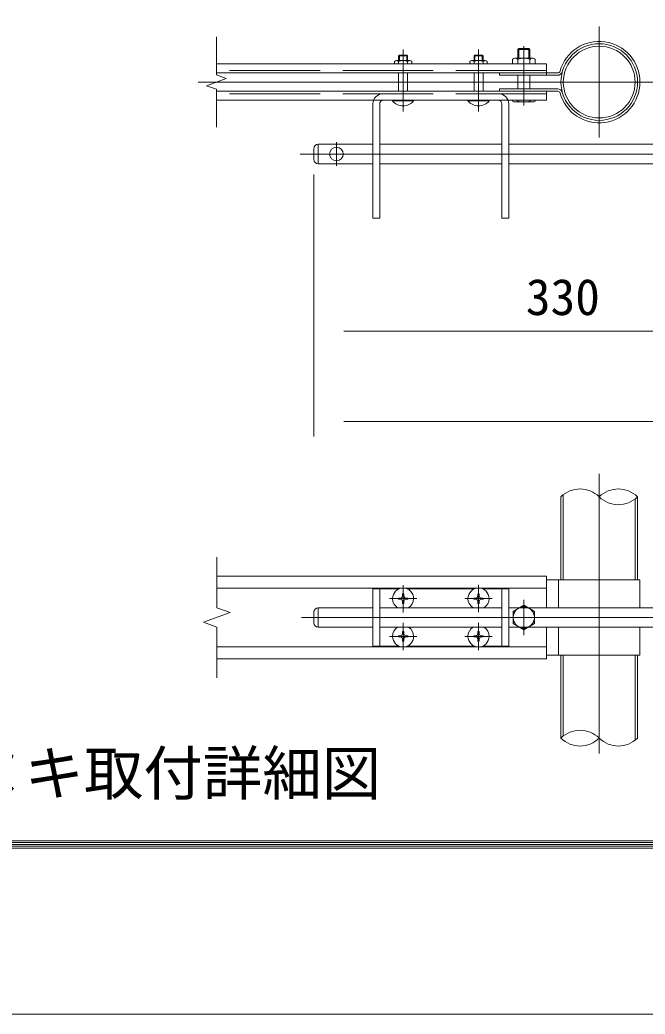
# Model space of a CAD drawing. Units: millimetres, scale not verified. Extents: x -4200 to 4200, y -2970 to 2970.
# Drawn here: x -2222 to -1393, y -2970 to -1652 of the extents above; entities that cross this region are included whole.
import ezdxf
from ezdxf.enums import TextEntityAlignment as Align

# ---------------------------------------------------------------- set-up
doc = ezdxf.new("R2010")
doc.units = ezdxf.units.MM
doc.header["$LTSCALE"] = 20
doc.linetypes.add('DASHED', pattern=[7.5, 6, -1.5])
doc.linetypes.add('USER1', pattern=[50.8, 31.75, -6.35, 6.35, -6.35])
for name, color, linetype, lineweight in [('0-0_D-TTL-TXT', 7, 'Continuous', 18), ('0-2_D-BMK', 2, 'USER1', 13), ('0-3_D-STR1', 1, 'Continuous', 18), ('0-6_D-STR3', 3, 'Continuous', 13), ('0-8_D-STR-DIM', 7, 'Continuous', 9), ('0-B_D-TTL', 7, 'Continuous', 9)]:
    doc.layers.add(name, color=color, linetype=linetype, lineweight=lineweight)
doc.styles.add('ＭＳ ゴシック', font='')
doc.styles.get('ＭＳ ゴシック').set_extended_font_data('MS Gothic')

msp = doc.modelspace()

# ---------------------------------------------------------------- linework, layer by layer
at = {"layer": '0-2_D-BMK'}
for p, q in [((-1454.15, -1660.42), (-1454.15, -1807.65)), ((-1554.15, -1686.51), (-1554.15, -1765.21)), ((-1714.15, -1690.91), (-1714.15, -1772.93)), ((-1614.15, -1690.91), (-1614.15, -1772.93)), ((-1985.85, -1734.04), (-597.36, -1734.04)), ((-1802.55, -1813.65), (-1802.55, -1845.22)), ((-1850.61, -1829.44), (-619.46, -1829.44)), ((-1454.15, -2253.45), (-1454.15, -2624.62)), ((-1714.15, -2437.25), (-1714.15, -2400.99)), ((-1614.15, -2437.17), (-1614.15, -2400.91)), ((-1732.37, -2419.04), (-1696.11, -2419.04)), ((-1632.37, -2419.04), (-1596.11, -2419.04)), ((-1554.15, -2420.46), (-1554.15, -2467.61)), ((-1848.79, -2444.04), (-569.89, -2444.04)), ((-1714.15, -2487.17), (-1714.15, -2450.91)), ((-1614.15, -2487.17), (-1614.15, -2450.91)), ((-1732.37, -2469.04), (-1696.11, -2469.04)), ((-1632.37, -2469.04), (-1596.11, -2469.04))]:
    msp.add_line(p, q, dxfattribs=at)
at = {"layer": '0-3_D-STR1'}
for p, q in [((-1504.95, -2284.04), (-1504.95, -2394.04)), ((-1403.35, -2284.04), (-1403.35, -2394.04)), ((-1504.95, -2494.04), (-1504.95, -2604.04)), ((-1403.35, -2494.04), (-1403.35, -2604.04)), ((-1403.35, -2494.04), (-1403.35, -2604.04))]:
    msp.add_line(p, q, dxfattribs=at)
at = {"layer": '0-3_D-STR1', "linetype": 'DASHED'}
for p, q in [((-1501.75, -2281.21), (-1501.75, -2394.04)), ((-1406.55, -2286.86), (-1406.55, -2394.04)), ((-1501.75, -2494.04), (-1501.75, -2601.21)), ((-1406.55, -2494.04), (-1406.55, -2606.86))]:
    msp.add_line(p, q, dxfattribs=at)
at = {"layer": '0-3_D-STR1'}
for radius in [50.8, 47.6]:
    msp.add_circle((-1454.15, -1734.04), radius, dxfattribs=at)
at = {"layer": '0-6_D-STR3'}
for p, q in [((-1719.07, -1698.24), (-1720.15, -1699.32)), ((-1720.15, -1705.44), (-1720.15, -1699.32)), ((-1720.15, -1699.32), (-1708.15, -1699.32)), ((-1719.07, -1705.44), (-1719.07, -1698.24)), ((-1719.07, -1698.24), (-1709.23, -1698.24)), ((-1719.07, -1698.24), (-1709.23, -1698.24)), ((-1709.23, -1705.44), (-1709.23, -1698.24)), ((-1709.23, -1698.24), (-1708.15, -1699.32)), ((-1708.15, -1705.44), (-1708.15, -1699.32)), ((-1619.07, -1698.24), (-1620.15, -1699.32)), ((-1608.15, -1699.32), (-1620.15, -1699.32)), ((-1620.15, -1705.44), (-1620.15, -1699.32)), ((-1609.23, -1698.24), (-1619.07, -1698.24)), ((-1609.23, -1698.24), (-1619.07, -1698.24)), ((-1619.07, -1705.44), (-1619.07, -1698.24)), ((-1609.23, -1698.24), (-1608.15, -1699.32)), ((-1609.23, -1705.44), (-1609.23, -1698.24)), ((-1608.15, -1705.44), (-1608.15, -1699.32)), ((-1562.15, -1690.79), (-1560.8, -1689.44)), ((-1546.15, -1690.79), (-1562.15, -1690.79)), ((-1562.15, -1702.44), (-1562.15, -1690.79)), ((-1547.51, -1689.44), (-1560.8, -1689.44)), ((-1560.8, -1702.44), (-1560.8, -1689.44)), ((-1547.51, -1689.44), (-1546.15, -1690.79)), ((-1547.51, -1702.44), (-1547.51, -1689.44)), ((-1546.15, -1702.44), (-1546.15, -1690.79)), ((-1524.15, -1709.84), (-1961.71, -1709.84)), ((-1725.65, -1706.64), (-1725.65, -1709.84)), ((-1720.15, -1709.84), (-1720.15, -1706.64)), ((-1708.15, -1709.84), (-1708.15, -1706.64)), ((-1702.65, -1706.64), (-1702.65, -1709.84)), ((-1625.65, -1706.64), (-1625.65, -1709.84)), ((-1620.15, -1709.84), (-1620.15, -1706.64)), ((-1608.15, -1709.84), (-1608.15, -1706.64)), ((-1602.65, -1706.64), (-1602.65, -1709.84)), ((-1569.15, -1704.04), (-1569.15, -1709.84)), ((-1542.31, -1702.44), (-1565.99, -1702.44)), ((-1562.15, -1709.84), (-1562.15, -1704.04)), ((-1546.15, -1709.84), (-1546.15, -1704.04)), ((-1539.15, -1704.04), (-1539.15, -1709.84)), ((-1524.15, -1709.84), (-1524.15, -1725.04)), ((-1509.24, -1721.84), (-1961.71, -1721.84)), ((-1720.15, -1746.24), (-1720.15, -1721.84)), ((-1708.15, -1746.24), (-1708.15, -1721.84)), ((-1620.15, -1746.24), (-1620.15, -1721.84)), ((-1608.15, -1746.24), (-1608.15, -1721.84)), ((-1586.15, -1721.84), (-1586.15, -1725.04)), ((-1509.24, -1725.04), (-1586.15, -1725.04)), ((-1562.15, -1743.04), (-1562.15, -1725.04)), ((-1546.15, -1743.04), (-1546.15, -1725.04)), ((-1509.24, -1746.24), (-1961.71, -1746.24)), ((-1509.24, -1743.04), (-1586.15, -1743.04)), ((-1586.15, -1743.04), (-1586.15, -1746.24)), ((-1586.15, -1743.04), (-1586.15, -1746.24)), ((-1524.15, -1746.24), (-1524.15, -1758.24)), ((-1524.15, -1758.24), (-1961.71, -1758.24)), ((-1754.15, -1762.94), (-1754.15, -1914.44)), ((-1745.15, -1762.74), (-1745.15, -1914.44)), ((-1728.15, -1758.24), (-1700.15, -1758.24)), ((-1728.15, -1759.06), (-1728.15, -1758.24)), ((-1728.15, -1759.06), (-1700.15, -1759.06)), ((-1700.15, -1759.06), (-1700.15, -1758.24)), ((-1628.15, -1759.06), (-1628.15, -1758.24)), ((-1600.15, -1758.24), (-1628.15, -1758.24)), ((-1600.15, -1759.06), (-1628.15, -1759.06)), ((-1600.15, -1759.06), (-1600.15, -1758.24)), ((-1583.15, -1762.74), (-1583.15, -1914.44)), ((-1574.15, -1762.94), (-1574.15, -1914.44)), ((-1569.15, -1758.24), (-1569.15, -1759.24)), ((-1565.79, -1760.44), (-1542.59, -1760.44)), ((-1562.15, -1758.24), (-1562.15, -1759.24)), ((-1546.15, -1758.24), (-1546.15, -1759.24)), ((-1539.15, -1758.24), (-1539.15, -1759.24)), ((-1826.55, -1816.44), (-1754.15, -1816.44)), ((-1826.55, -1816.44), (-1826.55, -1842.44)), ((-1745.15, -1816.44), (-1583.15, -1816.44)), ((-1574.15, -1816.44), (-1212.55, -1816.44)), ((-1832.55, -1822.44), (-1832.55, -1836.44)), ((-1826.55, -1842.44), (-1754.15, -1842.44)), ((-1745.15, -1842.44), (-1583.15, -1842.44)), ((-1574.15, -1842.44), (-1212.55, -1842.44)), ((-1754.15, -1914.44), (-1745.15, -1914.44)), ((-1574.15, -1914.44), (-1583.15, -1914.44)), ((-1524.15, -2389.04), (-1961.15, -2389.04)), ((-1524.15, -2389.04), (-1524.15, -2431.04)), ((-1400.15, -2394.04), (-1524.15, -2394.04)), ((-1508.15, -2394.04), (-1508.15, -2431.04)), ((-1400.15, -2394.04), (-1400.15, -2431.04)), ((-1524.15, -2405.04), (-1961.15, -2405.04)), ((-1754.15, -2406.04), (-1754.15, -2482.04)), ((-1719.35, -2406.04), (-1754.15, -2406.04)), ((-1745.15, -2406.04), (-1745.15, -2482.04)), ((-1619.35, -2406.04), (-1708.96, -2406.04)), ((-1574.15, -2406.04), (-1608.96, -2406.04)), ((-1583.15, -2406.04), (-1583.15, -2482.04)), ((-1574.15, -2406.04), (-1574.15, -2482.04)), ((-1720.45, -2419.83), (-1720.45, -2419.04)), ((-1717.86, -2419.87), (-1720.45, -2419.83)), ((-1714.94, -2412.74), (-1714.99, -2415.33)), ((-1714.94, -2425.34), (-1714.99, -2422.74)), ((-1713.36, -2412.74), (-1714.94, -2412.74)), ((-1713.36, -2425.34), (-1714.94, -2425.34)), ((-1713.36, -2412.74), (-1713.32, -2415.33)), ((-1713.36, -2425.34), (-1713.32, -2422.74)), ((-1710.45, -2418.2), (-1707.85, -2418.25)), ((-1707.85, -2418.25), (-1707.85, -2419.04)), ((-1617.86, -2418.2), (-1620.45, -2418.25)), ((-1620.45, -2418.25), (-1620.45, -2419.04)), ((-1614.94, -2412.74), (-1614.99, -2415.33)), ((-1614.94, -2425.34), (-1614.99, -2422.74)), ((-1613.36, -2412.74), (-1614.94, -2412.74)), ((-1613.36, -2425.34), (-1614.94, -2425.34)), ((-1613.36, -2412.74), (-1613.32, -2415.33)), ((-1613.36, -2425.34), (-1613.32, -2422.74)), ((-1610.45, -2419.87), (-1607.85, -2419.83)), ((-1607.85, -2419.83), (-1607.85, -2419.04)), ((-1832.55, -2437.04), (-1832.55, -2451.04)), ((-1803.65, -2431.04), (-1826.55, -2431.04)), ((-1826.55, -2431.04), (-1826.55, -2457.04)), ((-1803.96, -2431.04), (-1754.15, -2431.04)), ((-1745.15, -2431.04), (-1583.15, -2431.04)), ((-1574.15, -2431.04), (-1468.45, -2431.04)), ((-1468.75, -2431.04), (-1212.55, -2431.04)), ((-1803.65, -2457.04), (-1826.55, -2457.04)), ((-1803.96, -2457.04), (-1754.15, -2457.04)), ((-1745.15, -2457.04), (-1583.15, -2457.04)), ((-1714.94, -2462.74), (-1714.99, -2465.33)), ((-1713.36, -2462.74), (-1714.94, -2462.74)), ((-1713.36, -2462.74), (-1713.32, -2465.33)), ((-1614.94, -2462.74), (-1614.99, -2465.33)), ((-1613.36, -2462.74), (-1614.94, -2462.74)), ((-1613.36, -2462.74), (-1613.32, -2465.33)), ((-1574.15, -2457.04), (-1468.45, -2457.04)), ((-1524.15, -2457.04), (-1524.15, -2499.04)), ((-1508.15, -2457.04), (-1508.15, -2494.04)), ((-1468.75, -2457.04), (-1212.55, -2457.04)), ((-1400.15, -2457.04), (-1400.15, -2494.04)), ((-1720.45, -2469.83), (-1720.45, -2469.04)), ((-1717.86, -2469.87), (-1720.45, -2469.83)), ((-1714.94, -2475.34), (-1714.99, -2472.74)), ((-1713.36, -2475.34), (-1714.94, -2475.34)), ((-1713.36, -2475.34), (-1713.32, -2472.74)), ((-1710.45, -2468.2), (-1707.85, -2468.25)), ((-1710.45, -2469.87), (-1707.85, -2469.83)), ((-1707.85, -2468.25), (-1707.85, -2469.04)), ((-1707.85, -2469.83), (-1707.85, -2469.04)), ((-1617.86, -2468.2), (-1620.45, -2468.25)), ((-1620.45, -2468.25), (-1620.45, -2469.04)), ((-1614.94, -2475.34), (-1614.99, -2472.74)), ((-1613.36, -2475.34), (-1614.94, -2475.34)), ((-1613.36, -2475.34), (-1613.32, -2472.74)), ((-1610.45, -2468.2), (-1607.85, -2468.25)), ((-1610.45, -2469.87), (-1607.85, -2469.83)), ((-1607.85, -2468.25), (-1607.85, -2469.04)), ((-1607.85, -2469.83), (-1607.85, -2469.04)), ((-1524.15, -2483.04), (-1961.15, -2483.04)), ((-1719.35, -2482.04), (-1754.15, -2482.04)), ((-1619.35, -2482.04), (-1708.96, -2482.04)), ((-1574.15, -2482.04), (-1608.96, -2482.04)), ((-1524.15, -2499.04), (-1961.15, -2499.04)), ((-1400.15, -2494.04), (-1524.15, -2494.04))]:
    msp.add_line(p, q, dxfattribs=at)
at = {"layer": '0-6_D-STR3', "linetype": 'DASHED'}
for p, q in [((-1722.94, -1705.44), (-1705.22, -1705.44)), ((-1605.36, -1705.44), (-1623.08, -1705.44)), ((-1524.15, -1718.64), (-1961.71, -1718.64)), ((-1524.15, -1749.44), (-1961.71, -1749.44))]:
    msp.add_line(p, q, dxfattribs=at)
at = {"layer": '0-6_D-STR3'}
for points in [[(-1717.86, -2418.2), (-1720.45, -2418.25), (-1720.45, -2419.04)], [(-1710.45, -2419.87), (-1707.85, -2419.83), (-1707.85, -2419.04)], [(-1617.86, -2419.87), (-1620.45, -2419.83), (-1620.45, -2419.04)], [(-1610.45, -2418.2), (-1607.85, -2418.25), (-1607.85, -2419.04)], [(-1717.86, -2468.2), (-1720.45, -2468.25), (-1720.45, -2469.04)], [(-1617.86, -2469.87), (-1620.45, -2469.83), (-1620.45, -2469.04)]]:
    msp.add_lwpolyline(points, dxfattribs=at)
at = {"layer": '0-6_D-STR3', "color": 4, "linetype": 'DASHED'}
msp.add_lwpolyline([(-1554.15, -2427.84), (-1568.18, -2435.94), (-1568.18, -2452.14), (-1554.15, -2460.24), (-1540.12, -2452.14), (-1540.12, -2435.94)], close=True, dxfattribs=at)
at = {"layer": '0-6_D-STR3'}
msp.add_circle((-1802.55, -1829.44), 9, dxfattribs=at)
at = {"layer": '0-6_D-STR3', "color": 4, "linetype": 'DASHED', "lineweight": 9}
msp.add_circle((-1554.15, -2444.04), 14.07, dxfattribs=at)
at = {"layer": '0-6_D-STR3'}
for centre, radius, start, end in [((-1454.15, -1734.04), 54, 195.6185, 164.3815), ((-1722.9, -1709.19), 3.75, 42.84372, 137.15628), ((-1714.15, -1721.04), 15.6, 67.38014, 112.61986), ((-1705.4, -1709.17), 3.74, 42.69541, 137.30459), ((-1622.9, -1709.17), 3.74, 42.69541, 137.30459), ((-1614.15, -1721.04), 15.6, 67.38014, 112.61986), ((-1605.4, -1709.19), 3.75, 42.84372, 137.15628), ((-1565.65, -1707.03), 4.6, 40.52088, 139.47912), ((-1554.15, -1723.24), 20.8, 67.38014, 112.61986), ((-1542.65, -1707.03), 4.6, 40.52088, 139.47912), ((-1509.24, -1718.64), 3.2, 270, 344.3815), ((-1509.24, -1718.64), 6.4, 270, 344.3815), ((-1740.65, -1762.94), 13.5, 90, 180), ((-1587.65, -1762.94), 13.5, 0, 90), ((-1509.24, -1749.44), 6.4, 15.6185, 90), ((-1509.24, -1749.44), 3.2, 15.6185, 90), ((-1740.65, -1762.74), 4.5, 90, 180), ((-1714.15, -1747.44), 18.2, 219.71514, 320.28486), ((-1614.15, -1747.44), 18.2, 219.71514, 320.28486), ((-1587.65, -1762.74), 4.5, 0, 90), ((-1565.65, -1754.74), 5.7, 232.09851, 307.90149), ((-1554.15, -1733.17), 27.27, 252.93847, 287.06153), ((-1542.65, -1754.73), 5.7, 232.14171, 307.85829), ((-1826.55, -1822.44), 6, 90, 180), ((-1826.55, -1836.44), 6, 180, 270), ((-1714.15, -2419.04), 14, 0, 180), ((-1614.15, -2419.04), 14, 0, 180), ((-1714.15, -2419.04), 14, 180, 238.99728), ((-1717.96, -2415.23), 2.98, 270, 0), ((-1717.96, -2422.85), 2.98, 0, 90), ((-1710.34, -2415.23), 2.98, 180, 270), ((-1710.34, -2422.85), 2.98, 90, 180), ((-1714.15, -2419.04), 14, 301.00272, 0), ((-1614.15, -2419.04), 14, 180, 238.99728), ((-1617.96, -2415.23), 2.98, 270, 0), ((-1617.96, -2422.85), 2.98, 0, 90), ((-1610.34, -2415.23), 2.98, 180, 270), ((-1610.34, -2422.85), 2.98, 90, 180), ((-1614.15, -2419.04), 14, 301.00272, 0), ((-1826.55, -2437.04), 6, 90, 180), ((-1826.55, -2451.04), 6, 180, 270), ((-1714.15, -2469.04), 14, 121.00272, 180), ((-1717.96, -2465.23), 2.98, 270, 0), ((-1710.34, -2465.23), 2.98, 180, 270), ((-1714.15, -2469.04), 14, 0, 58.99728), ((-1614.15, -2469.04), 14, 121.00272, 180), ((-1617.96, -2465.23), 2.98, 270, 0), ((-1610.34, -2465.23), 2.98, 180, 270), ((-1614.15, -2469.04), 14, 0, 58.99728), ((-1714.15, -2469.04), 14, 180, 0), ((-1717.96, -2472.85), 2.98, 0, 90), ((-1710.34, -2472.85), 2.98, 90, 180), ((-1614.15, -2469.04), 14, 180, 0), ((-1617.96, -2472.85), 2.98, 0, 90), ((-1610.34, -2472.85), 2.98, 90, 180)]:
    msp.add_arc(centre, radius, start, end, dxfattribs=at)
at = {"layer": '0-8_D-STR-DIM'}
for p, q in [((-1961.71, -1724.42), (-1961.71, -1674.04)), ((-1948.49, -1729.23), (-1961.71, -1724.42)), ((-1974.92, -1738.84), (-1948.49, -1729.23)), ((-1961.71, -1743.65), (-1974.92, -1738.84)), ((-1961.71, -1794.04), (-1961.71, -1743.65)), ((-1832.55, -1856.44), (-1832.55, -2084.18)), ((-1832.55, -1856.44), (-1832.55, -2204.18)), ((-1792.55, -2064.18), (-1212.55, -2064.18)), ((-1792.55, -2184.18), (-672.55, -2184.18)), ((-1961.15, -2431.21), (-1961.15, -2364.04)), ((-1978.77, -2450.45), (-1943.53, -2437.62)), ((-1943.53, -2437.62), (-1961.15, -2431.21)), ((-1961.15, -2456.86), (-1978.77, -2450.45)), ((-1961.15, -2524.04), (-1961.15, -2456.86))]:
    msp.add_line(p, q, dxfattribs=at)
for centre, start, end in [((-1479.55, -2309.6), 45.18146, 134.81854), ((-1428.75, -2309.6), 45.18146, 134.81854), ((-1428.75, -2258.47), 225.18146, 314.81854), ((-1479.55, -2629.6), 45.18146, 134.81854), ((-1479.55, -2578.47), 225.18146, 314.81854), ((-1428.75, -2578.47), 225.18146, 314.81854)]:
    msp.add_arc(centre, 36.03, start, end, dxfattribs=at)
at = {"layer": '0-B_D-TTL', "color": 2, "lineweight": 18}
msp.add_lwpolyline([(-4200, 2970), (4200, 2970), (4200, -2970), (-4200, -2970)], close=True, dxfattribs=at)
at = {"layer": '0-B_D-TTL'}
for points in [[(-3930, 2750), (3930, 2750), (3930, -2750), (-3930, -2750)], [(-3927.5, 2747.5), (3927.5, 2747.5), (3927.5, -2747.5), (-3927.5, -2747.5)], [(-3925, 2745), (3925, 2745), (3925, -2745), (-3925, -2745)], [(-3922.5, 2742.5), (3922.5, 2742.5), (3922.5, -2742.5), (-3922.5, -2742.5)], [(-3920, 2740), (3920, 2740), (3920, -2740), (-3920, -2740)]]:
    msp.add_lwpolyline(points, close=True, dxfattribs=at)

# ---------------------------------------------------------------- texts
at = {"layer": '0-0_D-TTL-TXT', "style": 'ＭＳ ゴシック'}
msp.add_text('カンヌキ取付詳細図', height=57.77, dxfattribs=at).set_placement((-2452.41, -2696.76), align=Align.BOTTOM_LEFT)
at = {"layer": '0-8_D-STR-DIM', "style": 'ＭＳ ゴシック'}
msp.add_text('330', height=48.09, dxfattribs=at).set_placement((-1551.43, -2057.43), align=Align.BOTTOM_LEFT)

doc.saveas('drawing.dxf')
